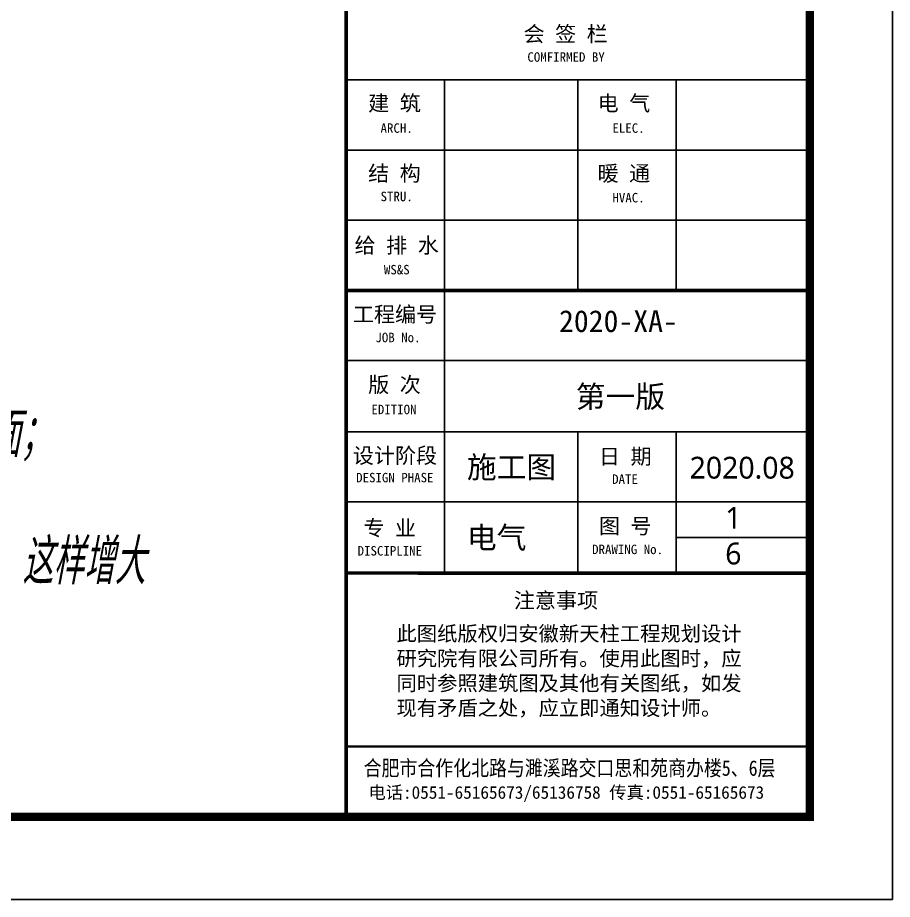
# Model space of a CAD drawing. Extents: x -496980 to 486425, y -292187 to -29437.
# Drawn here: x -337706 to -311230, y -292187 to -265499 of the extents above; entities that cross this region are included whole.
import ezdxf

# ---------------------------------------------------------------- set-up
doc = ezdxf.new("R2010")
doc.units = 0
doc.header["$LTSCALE"] = 1000
doc.header["$MEASUREMENT"] = 0
for name, color, linetype in [('46', 7, 'Continuous'), ('MLB', 7, 'Continuous'), ('PUB_TEXT', 7, 'Continuous'), ('PUB_TITLE', 4, 'Continuous'), ('TEL_TITLE', 7, 'Continuous')]:
    doc.layers.add(name, color=color, linetype=linetype)
doc.styles.add('-黑体', font='msyh.ttf', dxfattribs={"width": 0.8})
doc.styles.add('CHEN1', font='gbeitc.shx', dxfattribs={"width": 0.9, "height": 350, "bigfont": 'msi_fsx.shx'})
doc.styles.add('TQ', font='')
doc.styles.get('TQ').set_extended_font_data('SimSun')

# ---------------------------------------------------------------- blocks, each defined once
blk = doc.blocks.new('ly')
at = {"layer": 'PUB_TEXT', "insert": (-5884, 1715), "char_height": 212, "width": 5144.75, "attachment_point": 1, "style": 'TQ'}
blk.add_mtext('此图纸版权归安徽新天柱工程规划设计研究院有限公司所有。使用此图时，应同时参照建筑图及其他有关图纸，如发现有矛盾之处，应立即通知设计师。', dxfattribs=at)

msp = doc.modelspace()

# ---------------------------------------------------------------- linework, layer by layer
at = {"layer": 'PUB_TEXT'}
for q in [(-313730, -288467.8), (-315674.8, -289686.9)]:
    msp.add_line((-313730, -289686.9), q, dxfattribs=at)
at = {"layer": 'PUB_TITLE', "color": 4}
for p, q in [((-327759.7, -267380.8), (-313734.8, -267381.6)), ((-324786.1, -273755.9), (-324785.7, -267380.9)), ((-320748.6, -273756.2), (-320748.2, -267381.2)), ((-317773.6, -273756.3), (-317773.2, -267381.4)), ((-327759.8, -269505.7), (-313734.9, -269506.6)), ((-327760, -271630.7), (-313735, -271631.6)), ((-324785.2, -282311.1), (-324784.6, -273755.9)), ((-327760.2, -275880.7), (-313735.3, -275881.6)), ((-327760.4, -278033.3), (-313735.4, -278034.2)), ((-320749.1, -282311.3), (-320748.8, -278033.8)), ((-317774.1, -282311.5), (-317773.9, -278033.9)), ((-327760.5, -280158.3), (-313692.5, -280159.2)), ((-313735.6, -281235.5), (-317774.1, -281235.2))]:
    msp.add_line(p, q, dxfattribs=at)
at = {"layer": 'PUB_TITLE', "color": 4, "lineweight": 40}
for p, q in [((-327760.1, -273755.7), (-313735.2, -273756.6)), ((-327761, -287560.5), (-313736, -287561.4))]:
    msp.add_line(p, q, dxfattribs=at)
at = {"layer": 'PUB_TITLE', "color": 4, "lineweight": 40, "const_width": 106.2, "elevation": 0}
for points in [[(-327754.9, -189686.1), (-327761.1, -289685.5)], [(-327754.9, -189686.1), (-327761.1, -289685.5)], [(-327760.6, -282310.9), (-313804.7, -282311.8)]]:
    msp.add_lwpolyline(points, dxfattribs=at)
at = {"layer": 'PUB_TITLE', "color": 4, "const_width": 106.2, "elevation": 0}
msp.add_lwpolyline([(-327760.1, -273755.7), (-313735.2, -273756.6)], dxfattribs=at)
at = {"layer": 'TEL_TITLE'}
msp.add_lwpolyline([(-496980, -292186.9), (-311230, -292186.9), (-311230, -187186.9), (-496980, -187186.9)], close=True, dxfattribs=at)
at = {"layer": 'TEL_TITLE', "const_width": 250}
msp.add_lwpolyline([(-490730, -289686.9), (-313730, -289686.9), (-313730, -189686.9), (-490730, -189686.9)], close=True, dxfattribs=at)

# ---------------------------------------------------------------- block references
at = {"layer": 'PUB_TEXT', "color": 4, "xscale": 2.124987955631856, "yscale": 2.124987896168022, "zscale": 2.124987953163782, "rotation": 359.9964435025361}
msp.add_blockref('ly', (-313736, -287561.4, 0), dxfattribs=at)

# ---------------------------------------------------------------- texts
at = {"layer": '46', "linetype": 'Continuous'}
for s, height, rotation, style, p in [('2020-XA-', 660.8, 360, 'TQ', (-321319.3, -275014.8, 0)), ('2020.08', 660.81, 359.99644, '-黑体', (-317367.4, -279451.5, 0)), ('1', 660.8, 359.99644, '-黑体', (-316288.4, -280968.3, 0)), ('6', 660.8, 359.99644, '-黑体', (-316288.5, -282049.3, 0))]:
    msp.add_text(s, height=height, rotation=rotation, dxfattribs=dict(at, style=style)).set_placement(p)
at = {"layer": '46', "color": 4, "linetype": 'Continuous', "style": '-黑体'}
for s, p in [('第一版', (-320813, -277300.2, 0)), ('施工图', (-324108.8, -279436.2, 0)), ('电气', (-324109, -281567.5, 0))]:
    msp.add_text(s, height=660.81, rotation=359.99644, dxfattribs=at).set_placement(p)
at = {"layer": 'MLB', "color": 7, "style": 'CHEN1', "width": 0.714}
for s, p in [('2)在满足允许载流量、运行低压损失等各种技术指标的前提下，应按经济电流密度合理选择电缆及导线的截面；', (-382257.7, -278797, -5363.2)), ('4)增大导线截面积，对于较长的线路，在满足相关条件下，通常按允许载流量选定线截面积时增大一级截面，这样增大', (-382257.7, -282650, -5363.2))]:
    msp.add_text(s, height=1372.14, dxfattribs=at).set_placement(p)
at = {"layer": 'PUB_TEXT', "color": 4, "style": 'TQ'}
for s, height, p in [(' 工程编号', 467.5, (-327876.9, -274712, 0)), ('      JOB No.', 286.873, (-328048.1, -275323.6, 0)), ('  版 次', 467.5, (-327732, -276842.4, 0)), ('     EDITION', 286.873, (-327974.1, -277502.3, 0)), (' 设计阶段', 467.5, (-327877.1, -278987, 0)), ('日 期', 467.5, (-320111.4, -279013.8, 0)), ('     DESIGN PHASE', 286.873, (-328436.2, -279564, 0)), ('         DATE', 286.873, (-321468.3, -279611.8, 0)), ('  专 业', 467.5, (-327877.3, -281178.6, 0)), ('图 号', 467.5, (-320111.5, -281118.7, 0)), ('     DISCIPLINE', 286.873, (-328392.1, -281780.2, 0)), ('     DRAWING No.', 286.873, (-321293.3, -281737.4, 0)), ('注意事项', 467.5, (-322686.6, -283370.6, 0))]:
    msp.add_text(s, height=height, rotation=359.99644, dxfattribs=at).set_placement(p)
at = {"layer": 'PUB_TEXT', "color": 4, "style": 'TQ', "width": 0.85}
msp.add_text('合肥市合作化北路与濉溪路交口思和苑商办楼5、6层 ', height=467.5, dxfattribs=at).set_placement((-327232.3, -288446.6, 0))
at = {"layer": 'PUB_TEXT', "color": 4, "style": 'TQ'}
msp.add_text('电话:0551-65165673/65136758 传真:0551-65165673', height=382.5, dxfattribs=at).set_placement((-327085.2, -289142, 0))
at = {"layer": 'PUB_TEXT', "color": 4, "attachment_point": 1, "rotation": 359.99644, "style": 'TQ'}
for s, insert, char_height, width in [('会 签 栏', (-322393.4, -265759.6, 0), 467.5, 5558.968), ('COMFIRMED BY', (-322276.5, -266547.7, 0), 286.873, 5998.841), ('建 筑', (-327095.8, -267854.4, 0), 467.5, 5014.972), ('电 气', (-320152.1, -267854.8, 0), 467.5, 5014.972), ('   ARCH.', (-327306.8, -268698.2, 0), 286.87, 5998.841), ('   ELEC.', (-320288.6, -268698.7, 0), 286.87, 5998.841), ('结 构', (-327096, -269979.3, 0), 467.5, 5014.972), ('暖 通', (-320152.2, -269979.8, 0), 467.5, 5014.972), ('   STRU.', (-327306.9, -270767.4, 0), 286.87, 5998.841), ('   HVAC.', (-320288.7, -270805.1, 0), 286.87, 5998.841), ('给 排 水', (-327508.5, -272158, 0), 467.5, 5558.968), ('   WS&S', (-327205.6, -272983.3, 0), 286.87, 6102.965)]:
    msp.add_mtext(s, dxfattribs=dict(at, insert=insert, char_height=char_height, width=width))

doc.saveas('drawing.dxf')
